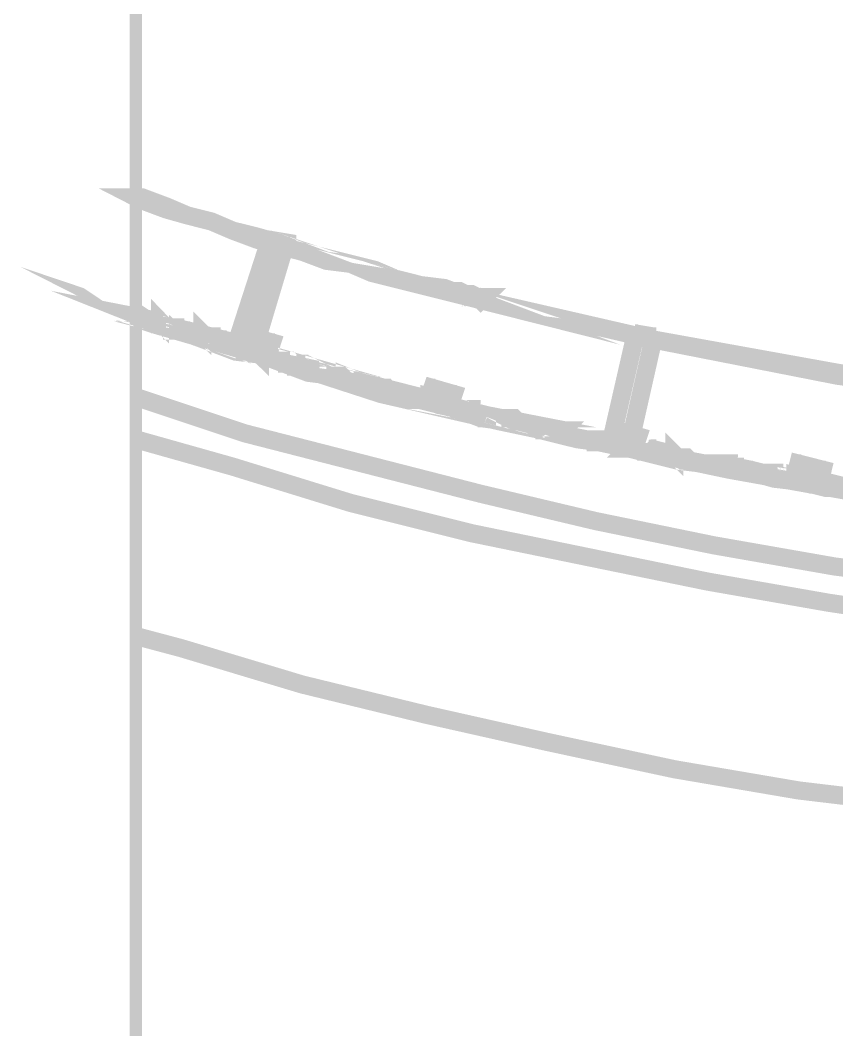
# Model space of a CAD drawing. Extents: x 0.1 to 11.6, y 0.3 to 16.2.
# Drawn here: x 3.395 to 3.844, y 9.368 to 9.924 of the extents above; entities that cross this region are included whole.
import ezdxf

# ---------------------------------------------------------------- set-up
doc = ezdxf.new("R2010")
doc.units = 0
doc.header["$MEASUREMENT"] = 0

msp = doc.modelspace()

# ---------------------------------------------------------------- linework, layer by layer
at = {"color": 0}
for points, const_width in [([(3.45833, 9.14833), (3.45833, 12.0917)], 0.006667), ([(3.52001, 9.74333), (3.51335, 9.74501), (3.53168, 9.80165), (3.53168, 9.80333)], 0.01), ([(3.53168, 9.80333), (3.53331, 9.80333)], 0.01), ([(3.53168, 9.80165), (3.53999, 9.79833), (3.52501, 9.74832)], 0.01), ([(3.53999, 9.80003), (3.53999, 9.79833)], 0.01), ([(3.54167, 9.80003), (3.54335, 9.80003)], 0.01), ([(3.45833, 9.76335), (3.46332, 9.75999), (3.45833, 9.76167), (3.46164, 9.75999), (3.47499, 9.75499), (3.48665, 9.75168), (3.5, 9.74669), (3.51335, 9.74164), (3.52669, 9.74001), (3.53999, 9.73503), (3.55333, 9.72999), (3.56668, 9.72835), (3.58165, 9.72331), (3.595, 9.72), (3.60835, 9.71669), (3.62169, 9.71332), (3.63499, 9.71001), (3.64833, 9.70503), (3.66168, 9.70335), (3.67503, 9.69997), (3.68832, 9.69667), (3.70167, 9.69336), (3.715, 9.69168), (3.72999, 9.68832), (3.74333, 9.685), (3.75667, 9.68164), (3.77001, 9.68001), (3.785, 9.67833), (3.79833, 9.67503), (3.81, 9.67165), (3.82497, 9.66997), (3.83832, 9.66667), (3.85167, 9.66667)], 0.01), ([(3.47168, 9.75836), (3.46332, 9.75999), (3.47168, 9.75667)], 0.01), ([(3.63835, 9.77333), (3.63997, 9.77333)], 0.01), ([(3.63835, 9.77165), (3.63997, 9.77165)], 0.01), ([(3.64165, 9.77165), (3.64333, 9.77165)], 0.01), ([(3.64165, 9.77165), (3.64333, 9.77165)], 0.01), ([(3.49501, 9.75168), (3.48665, 9.75331), (3.49501, 9.75)], 0.01), ([(3.45833, 9.75999), (3.46832, 9.75667), (3.53168, 9.73833), (3.59332, 9.71832), (3.65831, 9.70335), (3.72168, 9.69), (3.785, 9.67665), (3.84999, 9.66499), (3.91499, 9.655), (3.97999, 9.64833), (4.04497, 9.64165), (4.11003, 9.63835), (4.13167, 9.63667)], 0.01), ([(3.46332, 9.75999), (3.465, 9.75999)], 0.01), ([(3.47999, 9.75331), (3.48665, 9.75331), (3.47999, 9.75499)], 0.01), ([(3.50331, 9.74669), (3.51167, 9.74501), (3.50331, 9.74832)], 0.01), ([(3.58832, 9.72331), (3.58165, 9.72499), (3.58664, 9.72331)], 0.01), ([(3.51833, 9.74333), (3.51167, 9.74501), (3.51833, 9.74164)], 0.01), ([(3.48665, 9.75331), (3.48833, 9.75331)], 0.01), ([(3.53331, 9.74669), (3.52165, 9.75)], 0.01), ([(3.52165, 9.75), (3.52333, 9.75)], 0.01), ([(3.72168, 9.69168), (3.72, 9.69168), (3.73335, 9.75), (3.74333, 9.74832)], 0.01), ([(3.74333, 9.75), (3.74333, 9.74832), (3.73167, 9.69667)], 0.01), ([(3.73335, 9.75168), (3.73503, 9.75168)], 0.01), ([(3.73335, 9.75168), (3.73503, 9.75168)], 0.01), ([(3.73335, 9.75), (3.73503, 9.75)], 0.01), ([(3.74333, 9.75), (3.74501, 9.75)], 0.01), ([(3.74333, 9.74832), (3.74501, 9.74832)], 0.01), ([(3.55832, 9.73167), (3.55003, 9.73335), (3.55832, 9.72999)], 0.01), ([(3.51167, 9.74501), (3.51335, 9.74501)], 0.01), ([(3.52001, 9.74333), (3.52165, 9.74333)], 0.01), ([(3.52001, 9.74333), (3.52165, 9.74333)], 0.01), ([(3.53331, 9.74669), (3.535, 9.74669)], 0.01), ([(3.535, 9.73833), (3.52669, 9.74164)], 0.01), ([(3.535, 9.73833), (3.52669, 9.74001)], 0.01), ([(3.53168, 9.74164), (3.53331, 9.74164)], 0.01), ([(3.535, 9.73833), (3.53668, 9.73833)], 0.01), ([(3.54167, 9.73665), (3.54335, 9.73665)], 0.01), ([(3.55003, 9.73335), (3.55165, 9.73335)], 0.01), ([(3.56332, 9.72835), (3.565, 9.72835), (3.56668, 9.72835), (3.56836, 9.72835), (3.56999, 9.72835), (3.57167, 9.72835), (3.57335, 9.72667)], 0.01), ([(3.565, 9.72835), (3.56668, 9.72835), (3.56836, 9.72835), (3.56999, 9.72835), (3.57167, 9.72835), (3.57335, 9.72835)], 0.01), ([(3.62831, 9.71332), (3.62169, 9.715), (3.62831, 9.71164)], 0.01), ([(3.58165, 9.72499), (3.58333, 9.72499)], 0.01), ([(3.58165, 9.72499), (3.58333, 9.72499)], 0.01), ([(3.59831, 9.72), (3.59999, 9.72)], 0.01), ([(3.60499, 9.71832), (3.59831, 9.72)], 0.01), ([(3.60499, 9.71832), (3.59831, 9.72)], 0.01), ([(3.63336, 9.71832), (3.62169, 9.72168)], 0.01), ([(3.62169, 9.72168), (3.62332, 9.72168)], 0.01), ([(3.45833, 9.71669), (3.51833, 9.69667), (3.58333, 9.68001), (3.64833, 9.66336), (3.71164, 9.64833), (3.77669, 9.63499), (3.84332, 9.62332), (3.91, 9.61501), (3.97499, 9.60667), (4.04167, 9.59999), (4.10835, 9.59668), (4.13167, 9.595)], 0.01), ([(3.60499, 9.71832), (3.60667, 9.71832)], 0.01), ([(3.65169, 9.70665), (3.64501, 9.70833), (3.65169, 9.70503)], 0.01), ([(3.62001, 9.71669), (3.62169, 9.71669)], 0.01), ([(3.62169, 9.715), (3.62332, 9.715)], 0.01), ([(3.63667, 9.71001), (3.62831, 9.71164), (3.62831, 9.71332), (3.63667, 9.71164)], 0.01), ([(3.63336, 9.71832), (3.63499, 9.71832)], 0.01), ([(3.68332, 9.69997), (3.67503, 9.70167), (3.68332, 9.69835)], 0.01), ([(3.63167, 9.71332), (3.63336, 9.71332)], 0.01), ([(3.64501, 9.70833), (3.64665, 9.70833)], 0.01), ([(3.66835, 9.70335), (3.66997, 9.70335)], 0.01), ([(3.67503, 9.70167), (3.67665, 9.70167)], 0.01), ([(3.69835, 9.69499), (3.69336, 9.69835)], 0.01), ([(3.73503, 9.69499), (3.72331, 9.69835)], 0.01), ([(3.72331, 9.69835), (3.72499, 9.69835)], 0.01), ([(4.13167, 9.57497), (4.10667, 9.57497), (4.03999, 9.58003), (3.97168, 9.58664), (3.90668, 9.59332), (3.84, 9.60335), (3.77333, 9.61501), (3.70833, 9.62831), (3.64333, 9.64165), (3.57667, 9.65831), (3.51167, 9.67833), (3.45833, 9.69336)], 0.01), ([(3.69835, 9.69499), (3.69168, 9.69667)], 0.01), ([(3.69835, 9.69499), (3.69997, 9.69499)], 0.01), ([(3.70665, 9.69336), (3.70833, 9.69336)], 0.01), ([(3.72999, 9.68832), (3.72331, 9.69), (3.72331, 9.69168), (3.73167, 9.69)], 0.01), ([(3.73503, 9.69499), (3.73665, 9.69499)], 0.01), ([(3.72331, 9.69168), (3.71669, 9.69168)], 0.01), ([(3.72331, 9.69), (3.71669, 9.69168)], 0.01), ([(3.72168, 9.69168), (3.72331, 9.69168)], 0.01), ([(3.73335, 9.69), (3.73503, 9.69)], 0.01), ([(3.73335, 9.69), (3.73503, 9.69)], 0.01), ([(3.74832, 9.68668), (3.74001, 9.68832)], 0.01), ([(3.74832, 9.685), (3.74001, 9.68668)], 0.01), ([(3.75499, 9.68332), (3.74832, 9.685), (3.74832, 9.68668), (3.75499, 9.685)], 0.01), ([(3.76335, 9.68164), (3.76497, 9.68164)], 0.01), ([(3.77165, 9.68001), (3.77333, 9.68001)], 0.01), ([(3.77832, 9.68001), (3.78, 9.68001)], 0.01), ([(3.78836, 9.67665), (3.79665, 9.67665), (3.80333, 9.67503), (3.79665, 9.67665), (3.78836, 9.67833), (3.78836, 9.67665), (3.78836, 9.67833), (3.78668, 9.67833), (3.785, 9.67833), (3.785, 9.68001), (3.78331, 9.68001), (3.78168, 9.68001), (3.78, 9.68001), (3.77832, 9.68001), (3.78, 9.68001), (3.78168, 9.68001), (3.78168, 9.67833), (3.78331, 9.67833), (3.785, 9.67833), (3.785, 9.68001), (3.785, 9.67833), (3.78668, 9.67833), (3.78836, 9.67833)], 0.01), ([(3.785, 9.67833), (3.78668, 9.67833)], 0.01), ([(3.785, 9.67833), (3.78668, 9.67833)], 0.01), ([(3.79665, 9.67665), (3.79833, 9.67665)], 0.01), ([(3.83664, 9.67665), (3.82335, 9.68001)], 0.01), ([(3.82335, 9.68001), (3.82497, 9.68001)], 0.01), ([(3.83664, 9.67665), (3.83832, 9.67665)], 0.01), ([(3.80333, 9.67503), (3.80501, 9.67503)], 0.01), ([(3.81332, 9.67333), (3.815, 9.67333)], 0.01), ([(3.82167, 9.67333), (3.82335, 9.67333)], 0.01), ([(3.82167, 9.67165), (3.82335, 9.67165)], 0.01), ([(3.82835, 9.66997), (3.83003, 9.66997)], 0.01), ([(3.83501, 9.66997), (3.83664, 9.66997)], 0.01), ([(3.83501, 9.66997), (3.83664, 9.66997)], 0.01), ([(3.845, 9.66835), (3.83664, 9.66835), (3.845, 9.66667)], 0.01), ([(3.83664, 9.66835), (3.83832, 9.66835)], 0.01), ([(3.89333, 9.66168), (3.88499, 9.66168), (3.89333, 9.66)], 0.01), ([(3.45833, 9.58501), (3.48335, 9.57835), (3.55003, 9.55832), (3.61833, 9.54167), (3.685, 9.52669), (3.75499, 9.51167), (3.82335, 9.5), (3.89333, 9.49164), (3.96164, 9.48167), (4.00667, 9.47835)], 0.01)]:
    msp.add_lwpolyline(points, dxfattribs=dict(at, const_width=const_width))
at = {"color": 0, "const_width": 0.01}
for points in [[(3.64165, 9.77165), (3.62831, 9.77501), (3.61501, 9.77832), (3.60167, 9.78168), (3.58832, 9.785), (3.57667, 9.78999), (3.56332, 9.79167), (3.55003, 9.79665), (3.53668, 9.80003), (3.52501, 9.80333), (3.51167, 9.80832), (3.5, 9.81332), (3.48665, 9.81668), (3.47499, 9.81999), (3.46164, 9.82497), (3.45833, 9.82667), (3.46164, 9.82667), (3.47499, 9.82167), (3.48665, 9.81668), (3.5, 9.81332), (3.51167, 9.80832), (3.52501, 9.80501), (3.53668, 9.80165), (3.55003, 9.79665), (3.56332, 9.79335), (3.57667, 9.78999), (3.59, 9.78668), (3.60167, 9.78168), (3.61501, 9.77832), (3.62831, 9.77669), (3.64165, 9.77165)], [(3.54167, 9.80003), (3.53168, 9.80333), (3.54167, 9.80165), (3.54167, 9.80003)], [(3.65001, 9.77165), (3.64833, 9.77001), (3.64665, 9.77165), (3.64333, 9.77165), (3.64165, 9.77165), (3.63997, 9.77333), (3.63667, 9.77333), (3.63336, 9.77501), (3.63499, 9.77501), (3.63667, 9.77501), (3.63997, 9.77333), (3.64165, 9.77333), (3.64333, 9.77333), (3.64665, 9.77165), (3.64833, 9.77165), (3.65001, 9.77165)], [(3.64165, 9.77165), (3.74333, 9.74832), (3.845, 9.72835), (3.94835, 9.715), (4.05165, 9.70503), (3.94835, 9.715), (3.845, 9.72999), (3.74333, 9.74832), (3.64165, 9.77165)], [(3.47999, 9.75331), (3.47835, 9.75331), (3.47835, 9.75499), (3.47667, 9.75499), (3.47499, 9.75499), (3.47331, 9.75667), (3.47168, 9.75667), (3.47168, 9.75836), (3.47331, 9.75667), (3.47499, 9.75667), (3.47667, 9.75499), (3.47835, 9.75499), (3.47999, 9.75499), (3.47999, 9.75331)], [(3.50331, 9.74669), (3.50168, 9.74669), (3.5, 9.74832), (3.49832, 9.74832), (3.49669, 9.75), (3.49501, 9.75), (3.49501, 9.75168), (3.49669, 9.75), (3.49832, 9.75), (3.5, 9.75), (3.5, 9.74832), (3.50168, 9.74832), (3.50331, 9.74832), (3.50331, 9.74669)], [(3.52001, 9.74333), (3.53168, 9.74001), (3.53168, 9.74164), (3.52001, 9.74333)], [(3.53168, 9.74164), (3.52001, 9.74333), (3.52165, 9.75), (3.53331, 9.74669), (3.53168, 9.74164)], [(3.73335, 9.75168), (3.74333, 9.75), (3.73335, 9.75168)], [(3.52669, 9.74001), (3.52501, 9.74164), (3.52333, 9.74164), (3.52165, 9.74164), (3.52001, 9.74164), (3.51833, 9.74164), (3.51833, 9.74333), (3.52001, 9.74333), (3.52001, 9.74164), (3.52165, 9.74164), (3.52333, 9.74164), (3.52501, 9.74164), (3.52669, 9.74164), (3.52669, 9.74001)], [(3.535, 9.73833), (3.54167, 9.73665), (3.535, 9.73833)], [(3.55003, 9.73335), (3.54833, 9.73335), (3.54665, 9.73335), (3.54665, 9.73503), (3.54497, 9.73503), (3.54335, 9.73503), (3.54167, 9.73503), (3.54167, 9.73665), (3.54335, 9.73665), (3.54497, 9.73503), (3.54665, 9.73503), (3.54833, 9.73503), (3.54833, 9.73335), (3.55003, 9.73335)], [(3.57335, 9.72667), (3.58165, 9.72499), (3.57335, 9.72835), (3.57335, 9.72667)], [(3.55832, 9.72999), (3.55832, 9.73167), (3.565, 9.72835), (3.56332, 9.72835), (3.55832, 9.72999)], [(3.59831, 9.72), (3.59668, 9.72), (3.595, 9.72), (3.59332, 9.72), (3.59332, 9.72168), (3.59169, 9.72168), (3.59, 9.72168), (3.58832, 9.72168), (3.58664, 9.72331), (3.58832, 9.72331), (3.59, 9.72331), (3.59169, 9.72168), (3.59332, 9.72168), (3.595, 9.72168), (3.59668, 9.72168), (3.59831, 9.72)], [(3.63167, 9.71332), (3.62001, 9.71669), (3.62169, 9.72168), (3.63336, 9.71832), (3.63167, 9.71332)], [(3.60499, 9.71832), (3.61165, 9.71669), (3.60499, 9.71832)], [(3.61165, 9.71669), (3.61333, 9.71669), (3.61501, 9.71669), (3.61664, 9.71669), (3.61833, 9.71669), (3.62001, 9.715), (3.62169, 9.715), (3.62001, 9.715), (3.61833, 9.715), (3.61664, 9.715), (3.61501, 9.71669), (3.61333, 9.71669), (3.61165, 9.71669)], [(3.62001, 9.715), (3.63167, 9.71164), (3.63167, 9.71332), (3.62001, 9.71669), (3.62001, 9.715)], [(3.64501, 9.70833), (3.64333, 9.70833), (3.64165, 9.70833), (3.63997, 9.70833), (3.63835, 9.71001), (3.63667, 9.71001), (3.63667, 9.71164), (3.63667, 9.71001), (3.63835, 9.71001), (3.63997, 9.71001), (3.64165, 9.71001), (3.64333, 9.71001), (3.64333, 9.70833), (3.64501, 9.70833)], [(3.65169, 9.70503), (3.65169, 9.70665), (3.66, 9.70503), (3.65169, 9.70503)], [(3.66, 9.70503), (3.66168, 9.70503), (3.66336, 9.70503), (3.66499, 9.70503), (3.66667, 9.70503), (3.66835, 9.70335), (3.66667, 9.70335), (3.66499, 9.70335), (3.66336, 9.70335), (3.66168, 9.70503), (3.66, 9.70503)], [(3.66835, 9.70335), (3.67503, 9.70167), (3.66835, 9.70335)], [(3.69168, 9.69667), (3.69, 9.69667), (3.68832, 9.69835), (3.68668, 9.69835), (3.685, 9.69835), (3.68332, 9.69835), (3.68332, 9.69997), (3.685, 9.69997), (3.68668, 9.69835), (3.68832, 9.69835), (3.69, 9.69835), (3.69168, 9.69835), (3.69336, 9.69835), (3.69168, 9.69667)], [(3.73335, 9.69), (3.72168, 9.69168), (3.72331, 9.69835), (3.73503, 9.69499), (3.73335, 9.69)], [(3.69835, 9.69499), (3.70665, 9.69336), (3.69835, 9.69499)], [(3.71669, 9.69168), (3.715, 9.69168), (3.71332, 9.69168), (3.71164, 9.69168), (3.71001, 9.69168), (3.70833, 9.69336), (3.70665, 9.69336), (3.70833, 9.69336), (3.71001, 9.69336), (3.71164, 9.69336), (3.71164, 9.69168), (3.71332, 9.69168), (3.715, 9.69168), (3.71669, 9.69168)], [(3.76335, 9.68164), (3.76167, 9.68164), (3.75999, 9.68164), (3.75836, 9.68332), (3.75667, 9.68332), (3.75499, 9.68332), (3.75499, 9.685), (3.75667, 9.68332), (3.75836, 9.68332), (3.75999, 9.68332), (3.76167, 9.68332), (3.76335, 9.68164)], [(3.72168, 9.69168), (3.73335, 9.69), (3.72168, 9.69168)], [(3.74001, 9.68668), (3.73833, 9.68668), (3.73665, 9.68668), (3.73503, 9.68832), (3.73335, 9.68832), (3.73167, 9.68832), (3.72999, 9.68832), (3.73167, 9.69), (3.73335, 9.69), (3.73503, 9.68832), (3.73665, 9.68832), (3.73833, 9.68832), (3.74001, 9.68832), (3.74001, 9.68668)], [(3.76335, 9.68164), (3.77165, 9.68001), (3.76335, 9.68164)], [(3.83501, 9.66997), (3.82167, 9.67333), (3.82335, 9.68001), (3.83664, 9.67665), (3.83501, 9.66997)], [(3.82167, 9.67333), (3.82167, 9.67165), (3.83501, 9.66997), (3.82167, 9.67333)], [(3.77165, 9.68001), (3.77832, 9.68001), (3.77165, 9.68001)], [(3.81332, 9.67333), (3.81168, 9.67333), (3.81, 9.67333), (3.80832, 9.67333), (3.80664, 9.67333), (3.80501, 9.67503), (3.80333, 9.67503), (3.80501, 9.67503), (3.80664, 9.67503), (3.80832, 9.67503), (3.81, 9.67503), (3.81, 9.67333), (3.81168, 9.67333), (3.81332, 9.67333)], [(3.81332, 9.67333), (3.82167, 9.67165), (3.81332, 9.67333)], [(3.845, 9.66667), (3.845, 9.66835), (3.85167, 9.66667), (3.845, 9.66667)], [(3.82167, 9.67165), (3.82835, 9.66997), (3.82167, 9.67165)], [(3.83664, 9.66835), (3.83501, 9.66835), (3.83333, 9.66835), (3.83165, 9.66835), (3.83003, 9.66997), (3.82835, 9.66997), (3.83003, 9.66997), (3.83165, 9.66997), (3.83333, 9.66997), (3.83501, 9.66997), (3.83501, 9.66835), (3.83664, 9.66835)], [(3.87001, 9.66336), (3.87001, 9.66499), (3.87668, 9.66336), (3.87001, 9.66336)]]:
    msp.add_lwpolyline(points, close=True, dxfattribs=at)

doc.saveas('drawing.dxf')
